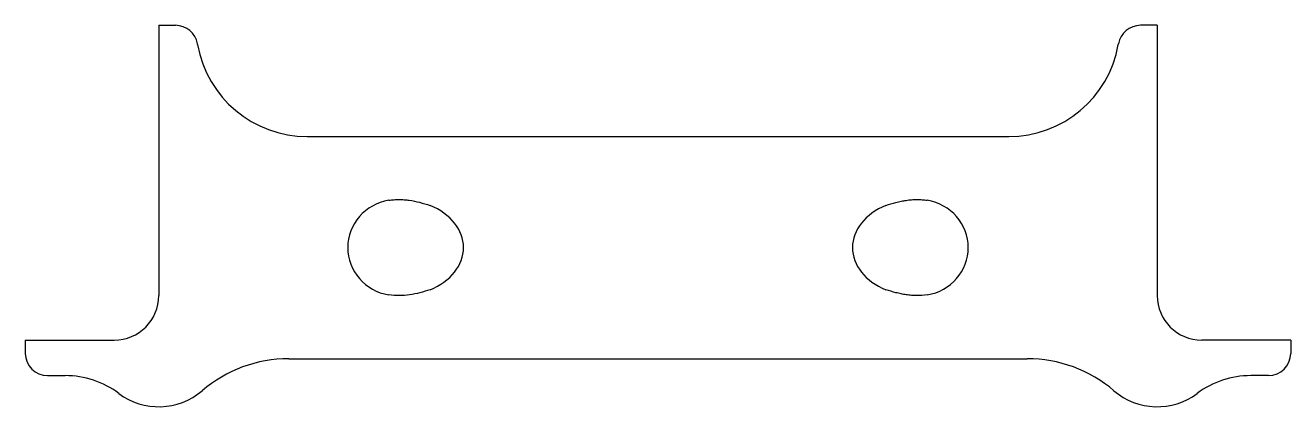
# Model space of a CAD drawing. Header units: inches. Extents: x 0.8 to 15.1, y 3.5 to 7.8.
import ezdxf

# ---------------------------------------------------------------- set-up
doc = ezdxf.new("R2010")
doc.units = ezdxf.units.IN
doc.header["$LTSCALE"] = 0.909449
doc.header["$MEASUREMENT"] = 0
doc.layers.get('0').update_dxf_attribs({"linetype": 'CONTINUOUS'})

msp = doc.modelspace()

# ---------------------------------------------------------------- linework, layer by layer
at = {"color": 3, "linetype": 'CONTINUOUS'}
for p, q in [((2.339, 7.795), (2.339, 4.755)), ((2.339, 7.795), (2.529, 7.795)), ((13.566, 7.795), (13.376, 7.795)), ((13.566, 7.795), (13.566, 4.755)), ((2.777, 7.578), (2.776, 7.589)), ((13.13, 7.589), (13.128, 7.578)), ((4.008, 6.545), (11.897, 6.545)), ((0.839, 4.255), (0.839, 4.105)), ((0.839, 4.255), (1.839, 4.255)), ((15.066, 4.255), (14.066, 4.255)), ((15.066, 4.255), (15.066, 4.105)), ((3.802, 4.045), (12.104, 4.045)), ((1.089, 3.855), (1.289, 3.855)), ((14.816, 3.855), (14.616, 3.855))]:
    msp.add_line(p, q, dxfattribs=at)
for centre, radius, start, end in [((2.529, 7.545), 0.25, 10, 90), ((13.376, 7.545), 0.25, 90, 170), ((4.008, 7.795), 1.25, 190, 270), ((11.897, 7.795), 1.25, 270, 350), ((1.839, 4.755), 0.5, 270, 360), ((14.066, 4.755), 0.5, 180, 270), ((1.089, 4.105), 0.25, 180, 270), ((3.802, 2.545), 1.5, 90, 130.5358), ((12.104, 2.545), 1.5, 49.4642, 90), ((14.816, 4.105), 0.25, 270, 360), ((1.289, 2.855), 1, 53.1301, 90), ((14.616, 2.855), 1, 90, 126.8699), ((2.339, 4.255), 0.75, 233.1301, 310.5358), ((13.566, 4.255), 0.75, 229.4642, 306.8699)]:
    msp.add_arc(centre, radius, start, end, dxfattribs=at)
for centre, major_axis, ratio, start_param, end_param in [((5.019, 5.295), (-0.555, 0), 0.972578, 4.881163, 7.685208), ((5.044, 5.295), (0.722, 0), 0.748365, 5.21195, 7.35442), ((10.861, 5.295), (0.722, 0), 0.748365, 8.353543, 10.496013), ((10.886, 5.295), (0.555, 0), 0.972578, 4.881163, 7.685208)]:
    msp.add_ellipse(centre, major_axis=major_axis, ratio=ratio, start_param=start_param, end_param=end_param, dxfattribs=at)
for points, knots in [([(4.926, 5.828), (4.945, 5.83), (4.984, 5.834), (5.042, 5.836), (5.099, 5.834), (5.176, 5.826), (5.274, 5.806), (5.351, 5.782), (5.39, 5.769)], [0, 0, 0, 0, 0.123745, 0.246152, 0.367235, 0.488428, 0.737061, 1, 1, 1, 1]), ([(10.515, 5.769), (10.552, 5.782), (10.609, 5.799), (10.686, 5.817), (10.744, 5.827), (10.802, 5.834), (10.862, 5.836), (10.921, 5.834), (10.96, 5.83), (10.979, 5.828)], [0, 0, 0, 0, 0.249867, 0.374833, 0.499865, 0.624886, 0.749929, 0.875013, 1, 1, 1, 1]), ([(5.39, 4.821), (5.352, 4.809), (5.277, 4.786), (5.161, 4.761), (5.043, 4.753), (4.965, 4.758), (4.926, 4.763)], [0, 0, 0, 0, 0.25244, 0.502374, 0.751407, 1, 1, 1, 1]), ([(10.979, 4.763), (10.94, 4.758), (10.88, 4.754), (10.801, 4.757), (10.742, 4.764), (10.685, 4.774), (10.608, 4.792), (10.552, 4.809), (10.515, 4.821)], [0, 0, 0, 0, 0.252078, 0.377904, 0.503024, 0.627242, 0.751134, 1, 1, 1, 1])]:
    msp.add_open_spline(points, degree=3, knots=knots, dxfattribs=at)

doc.saveas('drawing.dxf')
